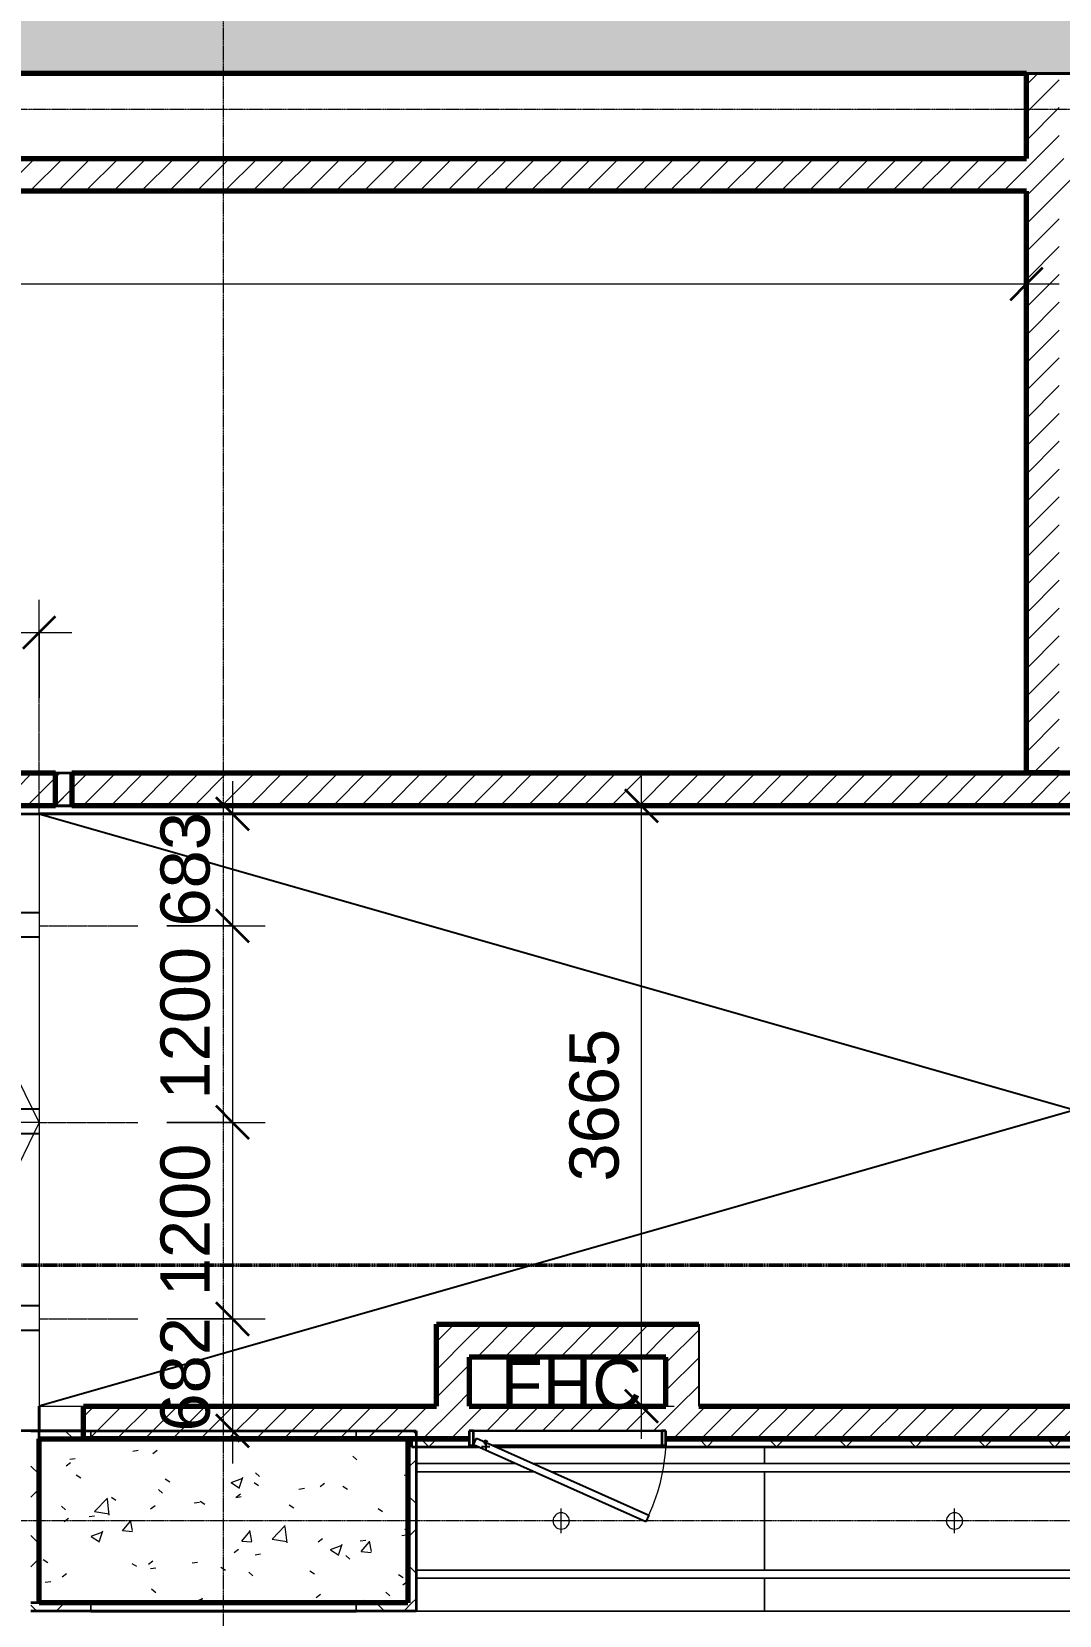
# Model space of a CAD drawing. Header units: millimetres. Extents: x -853228 to -774636, y -17776 to 22455.
# Drawn here: x -814253 to -807982, y 3003 to 12668 of the extents above; entities that cross this region are included whole.
import ezdxf

# ---------------------------------------------------------------- set-up
doc = ezdxf.new("R2010")
doc.units = ezdxf.units.MM
doc.linetypes.add('DPA_Grid _ Level 100', pattern=[10, 5.5, -1.6, 1.3, -1.6])
doc.linetypes.add('DPA_Hidden 50', pattern=[3, 2, -1])
for name, color, linetype, lineweight in [('_ _ A-DETL-OPENING', 1, 'Continuous', 25), ('A-ANNO-DIMS', 1, 'Continuous', 9), ('A-ANNO-DIMS-100', 1, 'Continuous', 9), ('A-CLNG', 2, 'Continuous', 9), ('A-CLNG-PATT', 2, 'Continuous', 9), ('A-COLS', 5, 'Continuous', 70), ('A-COLS-E', 1, 'Continuous', 35), ('A-DETL', 1, 'Continuous', 70), ('A-DETL-GENF', 2, 'Continuous', 35), ('A-DETL-THIN', 1, 'Continuous', 25), ('A-DOOR', 3, 'Continuous', 35), ('A-DOOR-E', 2, 'Continuous', 25), ('A-DOOR-OPNG', 2, 'Continuous', 9), ('A-FLOR-E', 2, 'Continuous', 35), ('A-GLAZ-CURT', 2, 'Continuous', 9), ('A-WALL', 5, 'Continuous', 35), ('A-WALL-FNSH', 2, 'Continuous', 35), ('A-WALL-PATT', 1, 'Continuous', 35), ('E-LITE-EQPM', 2, 'Continuous', 35), ('G-ANNO-SECL', 3, 'Continuous', 9), ('G-ANNO-TEXT', 3, 'Continuous', 9), ('S-GRID', 251, 'Continuous', 9), ('WALL-E', 2, 'Continuous', 35)]:
    doc.layers.add(name, color=color, linetype=linetype, lineweight=lineweight)
doc.styles.add('Arial_2', font='arial.ttf', dxfattribs={"height": 300})
doc.dimstyles.new('DPA-DIM-3_0_T-T', dxfattribs={"dimscale": 304.8, "dimtxt": 306.07782, "dimasz": 0.656168, "dimexe": 0.656168, "dimexo": 0.0625, "dimgap": 0.164042, "dimtad": 1, "dimdec": 0, "dimzin": 0, "dimdsep": 46, "dimtxsty": 'Arial_2', "dimblk1": 'OBLIQUE', "dimblk2": 'OBLIQUE', "dimsah": 1, "dimcen": 0.09, "dimdle": 0.656168, "dimadec": 8, "dimazin": 0, "dimtfac": 1, "dimtdec": 4, "dimtix": 1, "dimtmove": 0, "dimatfit": 3, "dimfxl": 1.312336, "dimfxlon": 1, "dimtvp": 1, "dimtolj": 1, "dimtzin": 0, "dimarcsym": 2})
pattern_1 = [(50, (0, 0), (728.7365, -63.75582), [76.2, -838.2]), (355, (0, 0), (-140.9716, 764.2276), [60.96, -670.56]), (100.451, (60.7, -5.3), (587.77, 700.46675), [64.76, -712.36]), (46.184, (0, 203.2), (1084.3162, -168.171), [114.3, -1257.3]), (96.636, (90.4, 189.2), (949.6099, 989.7098), [97.14, -1068.54]), (351.184, (0, 203.2), (949.6206, 989.7012), [91.44, -1005.84]), (21, (101.6, 152.4), (606.45787, -409.06057), [76.2, -838.2]), (326, (101.6, 152.4), (247.20834, 736.7529), [60.96, -670.56]), (71.451, (152.14, 118.3), (853.66825, 327.6855), [64.76, -712.36]), (37.5, (0, 0), (12.35469, 338.22012), [33.528, -628.904, 33.528, -647.192, -673.1]), (37.5, (0, 0), (12.35469, 338.22012), [-1343.152, 33.528, -639.572]), (7.5, (0, 0), (267.27887, 400.72213), [33.528, -354.584, 33.528, -613.664, -256.54]), (7.5, (0, 0), (267.27887, 400.72213), [-1035.304, 33.528, -223.012]), (327.5, (-226.57, 0), (542.36333, -22.915345), [33.528, -220.472, 33.528, -758.952, -1051.56]), (327.5, (-226.57, 0), (542.36333, -22.915345), [-1046.48, 33.528, -1018.032]), (317.5, (-328.17, 0), (592.51696, 101.7071), [33.528, -296.672, 33.528, -492.76, -746.76]), (317.5, (-328.17, 0), (592.51696, 101.7071), [-856.488, 33.528, -713.232])]
pattern_2 = [(45, (0, 0), (-84.852814, 84.852814), [])]
pattern_3 = [(45, (0, 0), (-212.13203, 212.13203), []), (135, (0, 0), (-212.13203, -212.13203), [])]

# ---------------------------------------------------------------- blocks, each defined once
blk = doc.blocks.new('DPA_AC-SG-PI - A2_1200x2000 mm-12150596-4281-01 ENLARGED LOWER PLATFORM LEVEL - REFLECTED CEILING PLAN - SHEET 2')
at = {"layer": 'A-DOOR'}
for p, q in [((-575, 75), (-600, 75)), ((-600, 75), (-600, -15)), ((-575, -15), (-575, 75)), ((575, 75), (575, -15)), ((600, 75), (575, 75)), ((600, -15), (600, 75)), ((-600, -15), (-575, -15)), ((575, -15), (600, -15))]:
    blk.add_line(p, q, dxfattribs=at)
at = {"layer": 'A-DOOR', "lineweight": 25}
for p, q in [((-500, 5), (-500, -45)), ((-525, -20), (-475, -20))]:
    blk.add_line(p, q, dxfattribs=at)
for start, end in [(0, 180), (180, 0)]:
    blk.add_arc((-500, 5), 10, start, end, dxfattribs=at)
at = {"layer": 'A-DOOR-E'}
for p, q in [((-600, 75), (600, 75)), ((-600, -15), (-600, 75)), ((-575, 75), (-575, -15)), ((575, 75), (-575, 75)), ((-575, -11.1), (-556.6, 30)), ((-556.6, 30), (494.9, -439.9)), ((575, 75), (575, -15)), ((600, -15), (600, 75)), ((-566.3, -15), (-600, -15)), ((476.5, -480.9), (-575, -11.1)), ((-575, -15), (-566.3, -15)), ((-456, -15), (575, -15)), ((600, -15), (-456, -15)), ((494.9, -439.9), (476.5, -480.9))]:
    blk.add_line(p, q, dxfattribs=at)
at = {"layer": 'A-DOOR-OPNG'}
blk.add_arc((-500, 30.2), 1100, 334.74419, 0, dxfattribs=at)
blk = doc.blocks.new('System Panel - DPA-AR_Metal Ceiling Rectangular Panel-V23-4281-01 ENLARGED LOWER PLATFORM LEVEL - REFLECTED CEILING PLAN - SHEET 2')
at = {"layer": 'A-GLAZ-CURT'}
for p, q in [((-846107.3, 4029), (-846107.3, 3929)), ((-846107.3, 3929), (-846107.3, 4029)), ((-843982.3, 3929), (-843982.3, 4029)), ((-843982.3, 4029), (-843982.3, 3929)), ((-846107.3, 3929), (-845502.5, 3929)), ((-845502.5, 3929), (-846107.3, 3929)), ((-845392.2, 3929), (-843982.3, 3929)), ((-843982.3, 3929), (-845392.2, 3929))]:
    blk.add_line(p, q, dxfattribs=at)
blk = doc.blocks.new('System Panel - DPA-AR_Metal Ceiling Rectangular Panel-V24-4281-01 ENLARGED LOWER PLATFORM LEVEL - REFLECTED CEILING PLAN - SHEET 2')
at = {"layer": 'A-GLAZ-CURT'}
for p, q in [((-843982.3, 4029), (-843982.3, 3929)), ((-843982.3, 3929), (-843982.3, 4029)), ((-841582.3, 3929), (-841582.3, 4029)), ((-841582.3, 4029), (-841582.3, 3929)), ((-843982.3, 3929), (-841582.3, 3929)), ((-841582.3, 3929), (-843982.3, 3929))]:
    blk.add_line(p, q, dxfattribs=at)
blk = doc.blocks.new('System Panel - DPA-AR_Metal Ceiling Rectangular Panel-V16-4281-01 ENLARGED LOWER PLATFORM LEVEL - REFLECTED CEILING PLAN - SHEET 2')
at = {"layer": 'A-GLAZ-CURT'}
for p, q in [((-814257.4, 4129), (-816382.4, 4129)), ((-816382.4, 4129), (-816382.4, 3929)), ((-816382.4, 3929), (-816382.4, 4129)), ((-816382.4, 4129), (-814257.4, 4129)), ((-814257.4, 3929), (-814257.4, 4129)), ((-814257.4, 4129), (-814257.4, 3929)), ((-816382.4, 3929), (-814257.4, 3929)), ((-814257.4, 3929), (-816382.4, 3929))]:
    blk.add_line(p, q, dxfattribs=at)
blk = doc.blocks.new('System Panel - DPA-AR_Metal Ceiling Rectangular Panel-V15-4281-01 ENLARGED LOWER PLATFORM LEVEL - REFLECTED CEILING PLAN - SHEET 2')
at = {"layer": 'A-GLAZ-CURT'}
for p, q in [((-816382.4, 4129), (-818782.4, 4129)), ((-818782.4, 4129), (-818782.4, 3929)), ((-818782.4, 3929), (-818782.4, 4129)), ((-818782.4, 4129), (-816382.4, 4129)), ((-816382.4, 3929), (-816382.4, 4129)), ((-816382.4, 4129), (-816382.4, 3929)), ((-818782.4, 3929), (-816382.4, 3929)), ((-816382.4, 3929), (-818782.4, 3929))]:
    blk.add_line(p, q, dxfattribs=at)
blk = doc.blocks.new('System Panel - DPA-AR_Metal Ceiling Rectangular Panel-V28-4281-01 ENLARGED LOWER PLATFORM LEVEL - REFLECTED CEILING PLAN - SHEET 2')
at = {"layer": 'A-GLAZ-CURT'}
for p, q in [((-845390.6, 3879), (-846107.3, 3879)), ((-846107.3, 3879), (-846107.3, 3279)), ((-846107.3, 3279), (-846107.3, 3879)), ((-846107.3, 3879), (-845390.6, 3879)), ((-843982.3, 3879), (-845280.3, 3879)), ((-845280.3, 3879), (-843982.3, 3879)), ((-843982.3, 3279), (-843982.3, 3879)), ((-843982.3, 3879), (-843982.3, 3279)), ((-846107.3, 3279), (-843982.3, 3279)), ((-843982.3, 3279), (-846107.3, 3279))]:
    blk.add_line(p, q, dxfattribs=at)
blk = doc.blocks.new('System Panel - DPA-AR_Metal Ceiling Rectangular Panel-13139299-4281-01 ENLARGED LOWER PLATFORM LEVEL - REFLECTED CEILING PLAN - SHEET 2')
at = {"layer": 'A-GLAZ-CURT'}
for p, q in [((-818782.4, 3879), (-821182.4, 3879)), ((-821182.4, 3879), (-821182.4, 3279)), ((-821182.4, 3279), (-821182.4, 3879)), ((-821182.4, 3879), (-818782.4, 3879)), ((-818782.4, 3279), (-818782.4, 3879)), ((-818782.4, 3879), (-818782.4, 3279)), ((-821182.4, 3279), (-818782.4, 3279)), ((-818782.4, 3279), (-821182.4, 3279))]:
    blk.add_line(p, q, dxfattribs=at)
blk = doc.blocks.new('LGF_DL_SAA_LowPower_DL1a - LGF_DL_SAA_LowPower_DL1a-8832329-4281-01 ENLARGED LOWER PLATFORM LEVEL - REFLECTED CEILING PLAN - SHEET 2')
at = {"layer": 'A-DETL-GENF', "lineweight": 9}
for p, q in [((72.5, 0), (-72.5, 0)), ((0, 75), (0, -75))]:
    blk.add_line(p, q, dxfattribs=at)
blk.add_circle((0, 0), 50, dxfattribs=at)
blk = doc.blocks.new('Arrow-Stair_Ramp-Direction _EWP-Down_ - Arrow Stair Line-18595771-4281-01 ENLARGED LOWER PLATFORM LEVEL - REFLECTED CEILING PLAN - SHEET 2')
at = {"layer": 'A-DETL-GENF', "lineweight": 9}
for q in [(4608, 2632.5), (-304.8, 750), (4608.3, -1132.5)]:
    blk.add_line((5530.4, 750), q, dxfattribs=at)
blk.add_circle((-304.8, 750), 30, dxfattribs=at)
blk = doc.blocks.new('DIMBLOCK14-4281-01 ENLARGED LOWER PLATFORM LEVEL - REFLECTED CEILING PLAN - SHEET 2')
at = {"layer": 'A-ANNO-DIMS-100'}
for p, q in [((-826682.4, 11528.6), (-826682.4, 10928.6)), ((-826682.4, 11128.6), (-826682.4, 11528.6)), ((-808182.4, 11528.6), (-808182.4, 10928.6)), ((-808182.4, 11128.6), (-808182.4, 11528.6)), ((-826882.4, 11128.6), (-807982.4, 11128.6))]:
    blk.add_line(p, q, dxfattribs=at)
at = {"layer": 'A-ANNO-DIMS-100', "lineweight": 35}
for p, q in [((-826682.4, 11128.6), (-826582.4, 11228.6)), ((-808182.4, 11128.6), (-808082.4, 11228.6)), ((-826682.4, 11128.6), (-826782.4, 11028.6)), ((-808182.4, 11128.6), (-808282.4, 11028.6))]:
    blk.add_line(p, q, dxfattribs=at)
at = {"layer": 'A-ANNO-DIMS-100', "color": 0, "insert": (-818009.2, 11568.1), "char_height": 300, "width": 1384.414, "attachment_point": 1, "line_spacing_factor": 0.941778, "style": 'Arial_2'}
blk.add_mtext('18500', dxfattribs=at)
blk = doc.blocks.new('_Oblique')
at = {"color": 0, "linetype": 'ByBlock', "lineweight": -2}
blk.add_line((-0.5, -0.5), (0.5, 0.5), dxfattribs=at)
blk = doc.blocks.new('DIMBLOCK18-4281-01 ENLARGED LOWER PLATFORM LEVEL - REFLECTED CEILING PLAN - SHEET 2')
at = {"layer": 'A-ANNO-DIMS-100'}
for p, q in [((-810531.9, 4079), (-810531.9, 8144)), ((-810931.9, 7944), (-810331.9, 7944)), ((-810531.9, 7944), (-810931.9, 7944)), ((-810931.9, 4279), (-810331.9, 4279)), ((-810531.9, 4279), (-810931.9, 4279))]:
    blk.add_line(p, q, dxfattribs=at)
at = {"layer": 'A-ANNO-DIMS-100', "lineweight": 35}
for p, q in [((-810531.9, 7944), (-810631.9, 8044)), ((-810531.9, 7944), (-810431.9, 7844)), ((-810531.9, 4279), (-810631.9, 4379)), ((-810531.9, 4279), (-810431.9, 4179))]:
    blk.add_line(p, q, dxfattribs=at)
at = {"layer": 'A-ANNO-DIMS-100', "color": 0, "insert": (-810971.3, 5650.1), "char_height": 300, "width": 1107.531, "attachment_point": 1, "rotation": 90, "line_spacing_factor": 0.941778, "style": 'Arial_2'}
blk.add_mtext('3665', dxfattribs=at)
blk = doc.blocks.new('DIMBLOCK38-4281-01 ENLARGED LOWER PLATFORM LEVEL - REFLECTED CEILING PLAN - SHEET 2')
at = {"layer": 'A-ANNO-DIMS-100'}
for p, q in [((-815664.7, 9401.7), (-815664.7, 8801.7)), ((-815664.7, 9001.7), (-815664.7, 9401.7)), ((-814207.4, 8601.7), (-814207.4, 9201.7)), ((-815664.7, 9001.7), (-814007.4, 9001.7)), ((-814207.4, 9001.7), (-814207.4, 8601.7))]:
    blk.add_line(p, q, dxfattribs=at)
at = {"layer": 'A-ANNO-DIMS-100', "lineweight": 35}
for p, q in [((-815664.7, 9001.7), (-815564.7, 9101.7)), ((-814207.4, 9001.7), (-814107.4, 9101.7)), ((-815664.7, 9001.7), (-815764.7, 8901.7)), ((-814207.4, 9001.7), (-814307.4, 8901.7))]:
    blk.add_line(p, q, dxfattribs=at)
at = {"layer": 'A-ANNO-DIMS-100', "color": 0, "insert": (-815397.5, 9441.2), "char_height": 300, "width": 1107.531, "attachment_point": 1, "line_spacing_factor": 0.941778, "style": 'Arial_2'}
blk.add_mtext('1457', dxfattribs=at)
blk = doc.blocks.new('DIMBLOCK119-4281-01 ENLARGED LOWER PLATFORM LEVEL - REFLECTED CEILING PLAN - SHEET 2')
at = {"layer": 'A-ANNO-DIMS-100'}
for p, q in [((-813027.6, 8094), (-813027.6, 7211.4)), ((-813427.6, 7894), (-812827.6, 7894)), ((-813027.6, 7894), (-813427.6, 7894)), ((-813427.6, 7211.4), (-812827.6, 7211.4)), ((-813027.6, 7211.4), (-813427.6, 7211.4))]:
    blk.add_line(p, q, dxfattribs=at)
at = {"layer": 'A-ANNO-DIMS-100', "lineweight": 35}
for p, q in [((-813027.6, 7894), (-813127.6, 7994)), ((-813027.6, 7894), (-812927.6, 7794)), ((-813027.6, 7211.4), (-813127.6, 7311.4)), ((-813027.6, 7211.4), (-812927.6, 7111.4))]:
    blk.add_line(p, q, dxfattribs=at)
at = {"layer": 'A-ANNO-DIMS-100', "color": 0, "insert": (-813467.1, 7206.6), "char_height": 300, "width": 830.648, "attachment_point": 1, "rotation": 90, "line_spacing_factor": 0.941778, "style": 'Arial_2'}
blk.add_mtext('683', dxfattribs=at)
blk = doc.blocks.new('DIMBLOCK120-4281-01 ENLARGED LOWER PLATFORM LEVEL - REFLECTED CEILING PLAN - SHEET 2')
at = {"layer": 'A-ANNO-DIMS-100', "lineweight": 35}
for p, q in [((-813027.6, 7211.4), (-813127.6, 7311.4)), ((-813027.6, 7211.4), (-812927.6, 7111.4)), ((-813027.6, 6011.4), (-813127.6, 6111.4)), ((-813027.6, 6011.4), (-812927.6, 5911.4))]:
    blk.add_line(p, q, dxfattribs=at)
at = {"layer": 'A-ANNO-DIMS-100'}
for p, q in [((-813427.6, 7211.4), (-812827.6, 7211.4)), ((-813027.6, 7211.4), (-813427.6, 7211.4)), ((-813027.6, 7211.4), (-813027.6, 6011.4)), ((-813427.6, 6011.4), (-812827.6, 6011.4)), ((-813027.6, 6011.4), (-813427.6, 6011.4))]:
    blk.add_line(p, q, dxfattribs=at)
at = {"layer": 'A-ANNO-DIMS-100', "color": 0, "insert": (-813467.1, 6149.9), "char_height": 300, "width": 1107.531, "attachment_point": 1, "rotation": 90, "line_spacing_factor": 0.941778, "style": 'Arial_2'}
blk.add_mtext('1200', dxfattribs=at)
blk = doc.blocks.new('DIMBLOCK121-4281-01 ENLARGED LOWER PLATFORM LEVEL - REFLECTED CEILING PLAN - SHEET 2')
at = {"layer": 'A-ANNO-DIMS-100', "lineweight": 35}
for p, q in [((-813027.6, 6011.4), (-813127.6, 6111.4)), ((-813027.6, 6011.4), (-812927.6, 5911.4)), ((-813027.6, 4811.4), (-813127.6, 4911.4)), ((-813027.6, 4811.4), (-812927.6, 4711.4))]:
    blk.add_line(p, q, dxfattribs=at)
at = {"layer": 'A-ANNO-DIMS-100'}
for p, q in [((-813427.6, 6011.4), (-812827.6, 6011.4)), ((-813027.6, 6011.4), (-813427.6, 6011.4)), ((-813027.6, 6011.4), (-813027.6, 4811.4)), ((-813427.6, 4811.4), (-812827.6, 4811.4)), ((-813027.6, 4811.4), (-813427.6, 4811.4))]:
    blk.add_line(p, q, dxfattribs=at)
at = {"layer": 'A-ANNO-DIMS-100', "color": 0, "insert": (-813467.1, 4949.9), "char_height": 300, "width": 1107.531, "attachment_point": 1, "rotation": 90, "line_spacing_factor": 0.941778, "style": 'Arial_2'}
blk.add_mtext('1200', dxfattribs=at)
blk = doc.blocks.new('DIMBLOCK122-4281-01 ENLARGED LOWER PLATFORM LEVEL - REFLECTED CEILING PLAN - SHEET 2')
at = {"layer": 'A-ANNO-DIMS-100', "lineweight": 35}
for p, q in [((-813027.6, 4811.4), (-813127.6, 4911.4)), ((-813027.6, 4811.4), (-812927.6, 4711.4)), ((-813027.6, 4129), (-813127.6, 4229)), ((-813027.6, 4129), (-812927.6, 4029))]:
    blk.add_line(p, q, dxfattribs=at)
at = {"layer": 'A-ANNO-DIMS-100'}
for p, q in [((-813427.6, 4811.4), (-812827.6, 4811.4)), ((-813027.6, 4811.4), (-813427.6, 4811.4)), ((-813027.6, 4811.4), (-813027.6, 3929)), ((-813427.6, 4129), (-812827.6, 4129)), ((-813027.6, 4129), (-813427.6, 4129))]:
    blk.add_line(p, q, dxfattribs=at)
at = {"layer": 'A-ANNO-DIMS-100', "color": 0, "insert": (-813467.1, 4124.1), "char_height": 300, "width": 830.648, "attachment_point": 1, "rotation": 90, "line_spacing_factor": 0.941778, "style": 'Arial_2'}
blk.add_mtext('682', dxfattribs=at)

msp = doc.modelspace()

# ---------------------------------------------------------------- hatches: boundary and pattern name
at = {"layer": 'A-CLNG-PATT', "lineweight": 25}
h = msp.add_hatch(dxfattribs=at)
h.set_pattern_fill('FP_4', color=256, style=0, pattern_type=2)
h.set_pattern_definition([(270, (-1478075.6, 661215), (-3117.691, -2e-13), [1200, 0]), (270, (-1474958, 661215), (-3117.691, -2e-13), [1200, 0]), (180, (-1474957.9, 660089.9), (1e-13, 1200), [3117.691, 0]), (180, (-1474957.9, 661139.9), (1e-13, 1200), [3117.691, 0])])
h.paths.add_polyline_path([(-820042.5, 4129), (-814207.3, 4129), (-814207.8, 7894), (-820042.5, 7894), (-820042.5, 6410.1)])
at = {"layer": 'A-COLS-E', "lineweight": 9}
h = msp.add_hatch(dxfattribs=at)
h.set_pattern_fill('FP_1', color=256, style=0, pattern_type=2)
h.set_pattern_definition(pattern_1)
h.paths.add_polyline_path([(-811957.4, 3079), (-811957.4, 4079), (-814207.4, 4079), (-814207.4, 3079), (-814073.8, 3079)])
at = {"layer": 'A-WALL-PATT', "lineweight": 9}
h = msp.add_hatch(dxfattribs=at)
h.set_pattern_fill('FP_1', color=256, style=0, pattern_type=2)
h.set_pattern_definition(pattern_1)
h.paths.add_polyline_path([(-778775, 12414), (-778775, 13914), (-848907.4, 13914), (-848907.4, 12414), (-785882.4, 12414)])
h = msp.add_hatch(dxfattribs=at)
h.set_pattern_fill('FP_2', color=256, style=0, pattern_type=2)
h.set_pattern_definition(pattern_2)
h.paths.add_polyline_path([(-807982.4, 11894), (-807982.4, 12414), (-808182.4, 12414), (-808182.4, 11894)])
h = msp.add_hatch(dxfattribs=at)
h.set_pattern_fill('FP_2', color=256, style=0, pattern_type=2)
h.set_pattern_definition(pattern_2)
h.paths.add_polyline_path([(-785882.4, 11694), (-785882.4, 11894), (-826682.4, 11894), (-826682.4, 11694), (-786082.4, 11694)])
h = msp.add_hatch(dxfattribs=at)
h.set_pattern_fill('FP_2', color=256, style=0, pattern_type=2)
h.set_pattern_definition(pattern_2)
h.paths.add_polyline_path([(-807982.4, 8144), (-807982.4, 11694), (-808182.4, 11694), (-808182.4, 8144)])
h = msp.add_hatch(dxfattribs=at)
h.set_pattern_fill('FP_2', color=256, style=0, pattern_type=2)
h.set_pattern_definition(pattern_2)
h.paths.add_polyline_path([(-814007.4, 7944), (-814007.4, 8144), (-842657.4, 8144), (-842657.4, 7944), (-826541.2, 7944), (-826539, 7949), (-826527.9, 7944), (-814073.8, 7944)])
h = msp.add_hatch(dxfattribs=at)
h.set_pattern_fill('FP_2', color=256, style=0, pattern_type=2)
h.set_pattern_definition(pattern_2)
h.paths.add_polyline_path([(-801517.4, 7944), (-801517.4, 8144), (-814107.4, 8144), (-814107.4, 7944), (-805249.1, 7944)])
h = msp.add_hatch(dxfattribs=at)
h.set_pattern_fill('FP_2', color=256, style=0, pattern_type=2)
h.set_pattern_definition(pattern_2)
h.paths.add_polyline_path([(-811582.4, 4279), (-811582.4, 4779), (-811782.4, 4778.8), (-811782.4, 4279)])
h = msp.add_hatch(dxfattribs=at)
h.set_pattern_fill('FP_2', color=256, style=0, pattern_type=2)
h.set_pattern_definition(pattern_2)
h.paths.add_polyline_path([(-810382.4, 4579), (-810382.4, 4779), (-811582.4, 4779), (-811582.4, 4579), (-810735.7, 4579)])
h = msp.add_hatch(dxfattribs=at)
h.set_pattern_fill('FP_2', color=256, style=0, pattern_type=2)
h.set_pattern_definition(pattern_2)
h.paths.add_polyline_path([(-810382.4, 4279), (-810182.6, 4279.3), (-810182.6, 4779), (-810382.4, 4779), (-810382.4, 4579)])
h = msp.add_hatch(dxfattribs=at)
h.set_pattern_fill('FP_2', color=256, style=0, pattern_type=2)
h.set_pattern_definition(pattern_2)
h.paths.add_polyline_path([(-801939.8, 4079), (-801517.4, 4079), (-801517.4, 4279), (-803067.4, 4279), (-803067.4, 4079), (-802832.3, 4079)])
h.paths.add_polyline_path([(-806352.2, 4079), (-806067.4, 4079), (-806067.4, 4279), (-813937.3, 4279), (-813937.3, 4079), (-811582.4, 4079), (-811582.4, 4129), (-810382.4, 4129), (-810382.4, 4079), (-807455.3, 4079)])
h = msp.add_hatch(dxfattribs=at)
h.set_pattern_fill('FP_3', color=256, style=0, pattern_type=2)
h.set_pattern_definition(pattern_3)
h.paths.add_polyline_path([(-814257.4, 3029), (-814207.4, 3029), (-814207.4, 4129), (-814257.4, 4129), (-814257.4, 3079)])
h = msp.add_hatch(dxfattribs=at)
h.set_pattern_fill('FP_3', color=256, style=0, pattern_type=2)
h.set_pattern_definition(pattern_3)
h.paths.add_polyline_path([(-814257.3, 3079), (-814207.3, 3079), (-814207.3, 4129), (-814257.3, 4129), (-814257.3, 3752.5)])
h = msp.add_hatch(dxfattribs=at)
h.set_pattern_fill('FP_3', color=256, style=0, pattern_type=2)
h.set_pattern_definition(pattern_3)
h.paths.add_polyline_path([(-814073.8, 4079), (-813892.3, 4079), (-813892.3, 4129), (-814207.3, 4129), (-814207.3, 4079)])
h.paths.add_polyline_path([(-812272.3, 4079), (-811957.3, 4079), (-811957.3, 4129), (-812272.3, 4129)])
h = msp.add_hatch(dxfattribs=at)
h.set_pattern_fill('FP_3', color=256, style=0, pattern_type=2)
h.set_pattern_definition(pattern_3)
h.paths.add_polyline_path([(-811957.3, 3079), (-811907.3, 3079), (-811907.3, 4129), (-811957.3, 4129), (-811957.3, 3752.5)])
h = msp.add_hatch(dxfattribs=at)
h.set_pattern_fill('FP_3', color=256, style=0, pattern_type=2)
h.set_pattern_definition(pattern_3)
h.paths.add_polyline_path([(-802832.3, 4029), (-802832.3, 4079), (-803067.4, 4079), (-803067.4, 4029), (-803042.9, 4029)])
h.paths.add_polyline_path([(-806352.2, 4029), (-806067.4, 4029), (-806067.4, 4079), (-810382.4, 4079), (-810382.4, 4039), (-811438.4, 4039), (-811416, 4029), (-807455.3, 4029)])
h.paths.add_polyline_path([(-811932.4, 4029), (-811526.3, 4029), (-811548.7, 4039), (-811582.4, 4039), (-811582.4, 4079), (-811932.4, 4079)])
h = msp.add_hatch(dxfattribs=at)
h.set_pattern_fill('FP_3', color=256, style=0, pattern_type=2)
h.set_pattern_definition(pattern_3)
h.paths.add_polyline_path([(-814207.4, 3029), (-813892.3, 3029), (-813892.3, 3079), (-814207.4, 3079)])
h.paths.add_polyline_path([(-811907.3, 3029), (-811907.3, 3079), (-812272.3, 3079), (-812272.3, 3029)])

# ---------------------------------------------------------------- linework, layer by layer
at = {"layer": '_ _ A-DETL-OPENING'}
for p, q in [((-814207.6, 7894), (-801567.6, 4279)), ((-801567.6, 7893.8), (-814207.6, 4279))]:
    msp.add_line(p, q, dxfattribs=at)
at = {"layer": 'A-CLNG'}
for p, q in [((-814207.3, 7944), (-820042.5, 7944)), ((-820042.5, 7944), (-814207.3, 7944)), ((-814207.3, 4129), (-814207.3, 4279.1)), ((-814207.3, 4279.1), (-814207.3, 4129)), ((-820042.5, 4129), (-814207.3, 4129)), ((-814207.3, 4129), (-820042.5, 4129))]:
    msp.add_line(p, q, dxfattribs=at)
at = {"layer": 'A-COLS'}
for p, q in [((-814207.4, 3079), (-814207.4, 4079)), ((-814207.4, 4079), (-811957.4, 4079)), ((-811957.4, 4079), (-811957.4, 3079)), ((-811957.4, 3079), (-814207.4, 3079))]:
    msp.add_line(p, q, dxfattribs=at)
at = {"layer": 'A-DETL', "color": 55, "linetype": 'DPA_Hidden 50', "lineweight": 9}
for p, q in [((-814207.4, 7894), (-814207.4, 8944)), ((-814207.4, 7894), (-813605.3, 7894)), ((-814207.3, 7211.4), (-813605.3, 7211.4)), ((-814210.4, 6011.4), (-813605.3, 6011.4)), ((-814207.3, 4811.4), (-813605.3, 4811.4)), ((-814207.3, 4129), (-813605.3, 4129))]:
    msp.add_line(p, q, dxfattribs=at)
at = {"layer": 'A-DETL', "lineweight": 9}
for p, q in [((-801567.6, 7893.8), (-814207.6, 7893.8)), ((-814207.6, 7893.8), (-814207.6, 4279)), ((-814207.6, 4279), (-811782.6, 4279)), ((-810182.6, 4279), (-801567.6, 4279))]:
    msp.add_line(p, q, dxfattribs=at)
at = {"layer": 'A-DETL-THIN'}
for p, q in [((-811782.6, 4279), (-811782.6, 4779)), ((-811782.6, 4779), (-810182.6, 4779)), ((-810182.6, 4779), (-810182.6, 4279))]:
    msp.add_line(p, q, dxfattribs=at)
at = {"layer": 'A-FLOR-E'}
for p, q in [((-848907.4, 12414), (-778775, 12414)), ((-778775, 12414), (-848907.4, 12414)), ((-848907.4, 12414), (-778775, 12414)), ((-778775, 12414), (-848907.4, 12414)), ((-806147.4, 7944), (-817520.2, 7944)), ((-817520.2, 7944), (-806147.4, 7944)), ((-811782.4, 4279), (-811782.4, 4779)), ((-811782.4, 4779), (-810182.6, 4779)), ((-810182.6, 4779), (-811782.4, 4779)), ((-811782.4, 4779), (-811782.4, 4279)), ((-814207.3, 4079), (-811957.3, 4079)), ((-811957.3, 4079), (-814207.3, 4079)), ((-811582.4, 4079), (-811782.4, 4079)), ((-811782.4, 4079), (-811582.4, 4079)), ((-810182.4, 4079), (-810382.4, 4079)), ((-810382.4, 4079), (-810182.4, 4079))]:
    msp.add_line(p, q, dxfattribs=at)
at = {"layer": 'A-WALL', "color": 7, "lineweight": 70}
for p, q in [((-808182.4, 12414), (-848907.4, 12414)), ((-808182.4, 11894), (-808182.4, 12414)), ((-826682.4, 11894), (-808182.4, 11894)), ((-808182.4, 11694), (-826682.4, 11694)), ((-808182.4, 8144), (-808182.4, 11694)), ((-825382.4, 8144), (-814107.4, 8144)), ((-814107.4, 7944), (-814107.4, 8144)), ((-814007.4, 8144), (-814007.4, 7944)), ((-814007.4, 8144), (-801517.4, 8144)), ((-807982.4, 8144), (-808182.4, 8144)), ((-814107.4, 7944), (-817973.3, 7944)), ((-801517.4, 7944), (-814007.4, 7944)), ((-811782.4, 4279), (-811782.4, 4779)), ((-811782.4, 4779), (-811582.4, 4779)), ((-811582.4, 4779), (-810382.4, 4779)), ((-810382.4, 4779), (-810182.6, 4779)), ((-811582.4, 4579), (-811582.4, 4279)), ((-810382.4, 4579), (-811582.4, 4579)), ((-810382.4, 4279), (-810382.4, 4579)), ((-813937.3, 4179), (-813937.3, 4279)), ((-813937.3, 4279), (-811782.4, 4279)), ((-811582.4, 4279), (-810382.4, 4279)), ((-810182.4, 4279), (-806067.4, 4279)), ((-813937.3, 4079), (-813937.3, 4179)), ((-811932.4, 4079), (-813937.3, 4079)), ((-811582.4, 4079), (-811932.4, 4079)), ((-811932.4, 4079), (-811582.4, 4079)), ((-806067.4, 4079), (-810382.4, 4079)), ((-810382.4, 4079), (-806067.4, 4079))]:
    msp.add_line(p, q, dxfattribs=at)
at = {"layer": 'A-WALL', "lineweight": 9}
for p, q in [((-808182.4, 12414), (-807982.4, 12414)), ((-814107.4, 8144), (-814007.4, 8144)), ((-814007.4, 7944), (-814107.4, 7944)), ((-814257.4, 4129), (-814207.4, 4129)), ((-814207.4, 4079), (-814207.4, 3079)), ((-813892.3, 4129), (-813892.3, 4079)), ((-813892.3, 4079), (-813892.3, 4129)), ((-812272.3, 4079), (-812272.3, 4129)), ((-812272.3, 4129), (-812272.3, 4079)), ((-813892.3, 3079), (-813892.3, 3029)), ((-813892.3, 3029), (-813892.3, 3079)), ((-812272.3, 3029), (-812272.3, 3079)), ((-812272.3, 3079), (-812272.3, 3029))]:
    msp.add_line(p, q, dxfattribs=at)
at = {"layer": 'A-WALL-FNSH', "color": 250}
for p, q in [((-814207.3, 4129), (-813892.3, 4129)), ((-813892.3, 4079), (-814207.3, 4079)), ((-813892.3, 4129), (-812272.3, 4129)), ((-812272.3, 4079), (-813892.3, 4079)), ((-812272.3, 4129), (-811957.3, 4129)), ((-811957.3, 4079), (-812272.3, 4079)), ((-811957.3, 4129), (-811907.3, 4129)), ((-811957.3, 3079), (-811957.3, 4079)), ((-811932.4, 4029), (-811932.4, 4079)), ((-811907.3, 4129), (-811907.3, 3079)), ((-811582.4, 4029), (-811932.4, 4029)), ((-811526.3, 4029), (-811582.4, 4029)), ((-810382.4, 4029), (-811416, 4029)), ((-806067.4, 4029), (-810382.4, 4029)), ((-814207.4, 3029), (-814257.4, 3029)), ((-814207.3, 3079), (-814257.3, 3079)), ((-814207.4, 3079), (-813892.3, 3079)), ((-813892.3, 3029), (-814207.4, 3029)), ((-813892.3, 3079), (-812272.3, 3079)), ((-812272.3, 3029), (-813892.3, 3029)), ((-812272.3, 3079), (-811957.3, 3079)), ((-811907.3, 3029), (-812272.3, 3029)), ((-811907.3, 3079), (-811907.3, 3029))]:
    msp.add_line(p, q, dxfattribs=at)
at = {"layer": 'G-ANNO-SECL', "linetype": 'DPA_Grid _ Level 100', "lineweight": 50}
msp.add_line((-851364.9, 5139.9), (-777634.5, 5139.9), dxfattribs=at)
at = {"layer": 'S-GRID', "linetype": 'DPA_Grid _ Level 100'}
for p, q in [((-813082.4, -17775.6), (-813082.4, 20540.3)), ((-778882.4, 12194), (-851892.1, 12194)), ((-778882.4, 3579), (-851892.1, 3579))]:
    msp.add_line(p, q, dxfattribs=at)
at = {"layer": 'WALL-E'}
for p, q in [((-814107.4, 8144), (-814007.4, 8144)), ((-806147.4, 7944), (-816414.5, 7944)), ((-811439.1, 7944), (-814519, 7944)), ((-814457.4, 7944), (-806147.4, 7944)), ((-814257.4, 7944), (-806147.4, 7944)), ((-814007.4, 7944), (-814107.4, 7944)), ((-806147.4, 7944), (-812385, 7944)), ((-812385, 7944), (-811439.1, 7944)), ((-816414.5, 7894), (-806147.4, 7894)), ((-806379, 7894), (-814207.3, 7894)), ((-814207.3, 4279.1), (-814207.3, 4129)), ((-814207.3, 4129), (-814207.3, 4279.1)), ((-814207.3, 4129), (-820559, 4129)), ((-814257.4, 4129), (-814207.4, 4129)), ((-814257.3, 4129), (-814207.3, 4129)), ((-814207.3, 4129), (-814257.3, 4129)), ((-814257.3, 4129), (-814207.3, 4129)), ((-813937.3, 4129), (-814232.3, 4129)), ((-814232.3, 4129), (-814207.3, 4129)), ((-814207.4, 4129), (-813937.3, 4129)), ((-814207.3, 4079), (-814207.3, 4129)), ((-814207.3, 4079), (-814207.3, 3079)), ((-814207.3, 4079), (-811957.3, 4079)), ((-811957.3, 4079), (-814207.3, 4079)), ((-813892.3, 4079), (-812272.3, 4079)), ((-812272.3, 3079), (-813892.3, 3079)), ((-813892.3, 3029), (-812272.3, 3029))]:
    msp.add_line(p, q, dxfattribs=at)

# ---------------------------------------------------------------- block references
at = {"layer": 'A-DETL-GENF'}
msp.add_blockref('Arrow-Stair_Ramp-Direction _EWP-Down_ - Arrow Stair Line-18595771-4281-01 ENLARGED LOWER PLATFORM LEVEL - REFLECTED CEILING PLAN - SHEET 2', (-819737.7, 5261.5), dxfattribs=at)
at = {"layer": 'A-DOOR-E'}
msp.add_blockref('DPA_AC-SG-PI - A2_1200x2000 mm-12150596-4281-01 ENLARGED LOWER PLATFORM LEVEL - REFLECTED CEILING PLAN - SHEET 2', (-810982.4, 4054), dxfattribs=at)
at = {"layer": 'A-GLAZ-CURT'}
for name, p in [('System Panel - DPA-AR_Metal Ceiling Rectangular Panel-V23-4281-01 ENLARGED LOWER PLATFORM LEVEL - REFLECTED CEILING PLAN - SHEET 2', (34200, 0)), ('System Panel - DPA-AR_Metal Ceiling Rectangular Panel-V24-4281-01 ENLARGED LOWER PLATFORM LEVEL - REFLECTED CEILING PLAN - SHEET 2', (34200, 0)), ('System Panel - DPA-AR_Metal Ceiling Rectangular Panel-V28-4281-01 ENLARGED LOWER PLATFORM LEVEL - REFLECTED CEILING PLAN - SHEET 2', (34200, 0)), ('System Panel - DPA-AR_Metal Ceiling Rectangular Panel-13139299-4281-01 ENLARGED LOWER PLATFORM LEVEL - REFLECTED CEILING PLAN - SHEET 2', (11400.1, 0)), ('System Panel - DPA-AR_Metal Ceiling Rectangular Panel-V16-4281-01 ENLARGED LOWER PLATFORM LEVEL - REFLECTED CEILING PLAN - SHEET 2', (4475.1, -900)), ('System Panel - DPA-AR_Metal Ceiling Rectangular Panel-V15-4281-01 ENLARGED LOWER PLATFORM LEVEL - REFLECTED CEILING PLAN - SHEET 2', (9000.1, -900))]:
    msp.add_blockref(name, p, dxfattribs=at)
at = {"layer": 'E-LITE-EQPM', "extrusion": (0, 0, -1), "rotation": 180}
for p in [(811021.9, 3579), (808621.9, 3579)]:
    msp.add_blockref('LGF_DL_SAA_LowPower_DL1a - LGF_DL_SAA_LowPower_DL1a-8832329-4281-01 ENLARGED LOWER PLATFORM LEVEL - REFLECTED CEILING PLAN - SHEET 2', p, dxfattribs=at)

# ---------------------------------------------------------------- texts
at = {"layer": 'G-ANNO-TEXT', "color": 7, "insert": (-811391, 4564.2), "char_height": 300, "width": 1050.211, "attachment_point": 1, "style": 'Arial_2'}
msp.add_mtext('FHC', dxfattribs=at)

# ---------------------------------------------------------------- dimensions: what is measured, and where the dimension line sits
at = {"layer": 'A-ANNO-DIMS'}
for base, p1, p2, override, picture, middle in [((-808182.4, 11128.6), (-826682.4, 11528.6), (-808182.4, 11528.6), {"dimpost": '<>', "dimfxl": 18500}, 'DIMBLOCK14-4281-01 ENLARGED LOWER PLATFORM LEVEL - REFLECTED CEILING PLAN - SHEET 2', (-817432.4, 11331.8)), ((-814207.4, 9001.7), (-815664.7, 9401.7), (-814207.4, 8601.7), {"dimpost": '<>', "dimfxl": 1662.462067}, 'DIMBLOCK38-4281-01 ENLARGED LOWER PLATFORM LEVEL - REFLECTED CEILING PLAN - SHEET 2', (-814936, 9204.9))]:
    dim = msp.add_linear_dim(base=base, p1=p1, p2=p2, dimstyle='DPA-DIM-3_0_T-T', override=override, dxfattribs=at)
    dim.commit()
    dim.dimension.update_dxf_attribs({"geometry": picture, "text_midpoint": middle})
for base, p1, p2, override, picture, middle in [((-810531.9, 7944), (-810931.9, 4279), (-810931.9, 7944), {"dimpost": '<>', "dimfxl": 3664.99251}, 'DIMBLOCK18-4281-01 ENLARGED LOWER PLATFORM LEVEL - REFLECTED CEILING PLAN - SHEET 2', (-810735.1, 6111.5)), ((-813027.6, 7211.4), (-813427.6, 7894), (-813427.6, 7211.4), {"dimpost": '<>', "dimfxl": 682.65112}, 'DIMBLOCK119-4281-01 ENLARGED LOWER PLATFORM LEVEL - REFLECTED CEILING PLAN - SHEET 2', (-813230.9, 7552.7)), ((-813027.6, 6011.4), (-813427.6, 7211.4), (-813427.6, 6011.4), {"dimpost": '<>', "dimfxl": 1200}, 'DIMBLOCK120-4281-01 ENLARGED LOWER PLATFORM LEVEL - REFLECTED CEILING PLAN - SHEET 2', (-813230.8, 6611.4)), ((-813027.6, 4811.4), (-813427.6, 6011.4), (-813427.6, 4811.4), {"dimpost": '<>', "dimfxl": 1200}, 'DIMBLOCK121-4281-01 ENLARGED LOWER PLATFORM LEVEL - REFLECTED CEILING PLAN - SHEET 2', (-813230.8, 5411.4)), ((-813027.6, 4129), (-813427.6, 4811.4), (-813427.6, 4129), {"dimpost": '<>', "dimfxl": 682.34614}, 'DIMBLOCK122-4281-01 ENLARGED LOWER PLATFORM LEVEL - REFLECTED CEILING PLAN - SHEET 2', (-813230.8, 4470.2))]:
    dim = msp.add_linear_dim(base=base, p1=p1, p2=p2, angle=90, dimstyle='DPA-DIM-3_0_T-T', override=override, dxfattribs=at)
    dim.commit()
    dim.dimension.update_dxf_attribs({"geometry": picture, "text_midpoint": middle})

doc.saveas('drawing.dxf')
